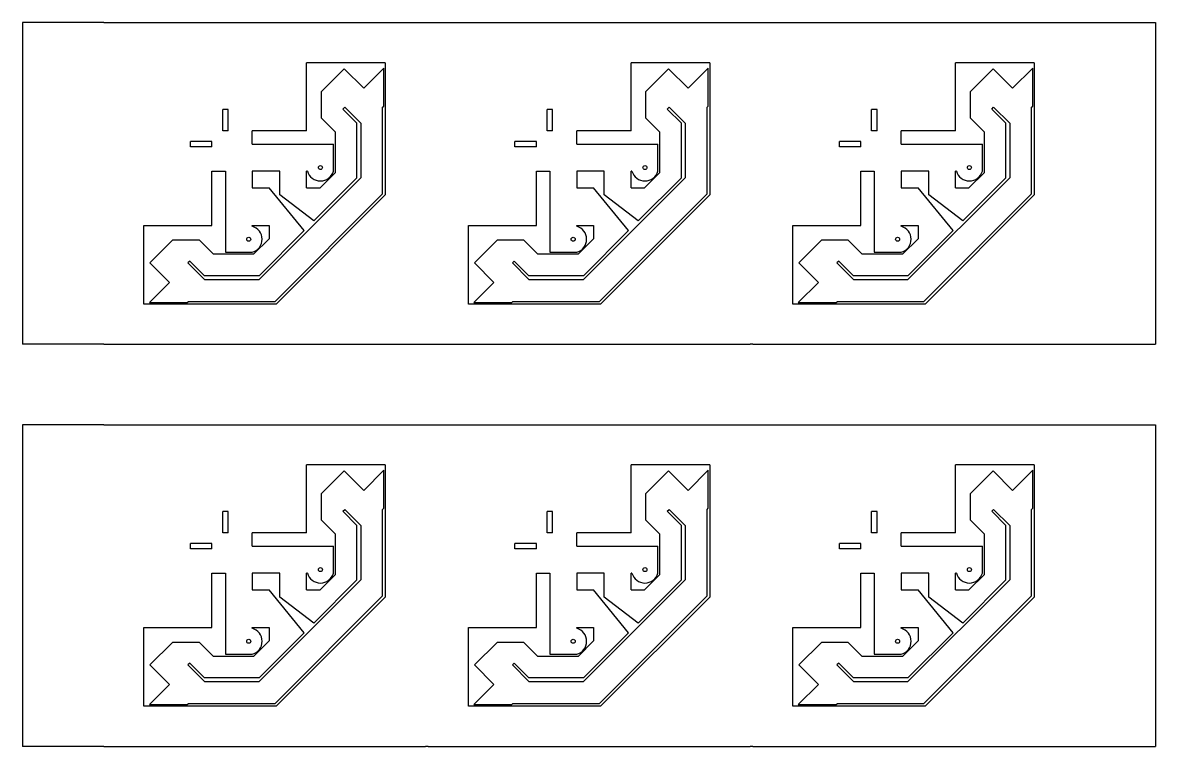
# Model space of a CAD drawing. Header units: millimetres. Extents: x 0 to 545, y 0 to 531.
# Drawn here: x 255.3 to 382.1, y 287.5 to 368.5 of the extents above; entities that cross this region are included whole.
import ezdxf

# ---------------------------------------------------------------- set-up
doc = ezdxf.new("R2010")
doc.units = ezdxf.units.MM
doc.layers.add('004_FINAL', color=1, linetype='Continuous')

msp = doc.modelspace()

# ---------------------------------------------------------------- linework, layer by layer
at = {"layer": '004_FINAL'}
for p, q in [((264.406, 368.517), (255.333, 368.517)), ((255.333, 368.517), (255.333, 332.517)), ((264.406, 368.517), (300.406, 368.517)), ((300.406, 368.517), (300.706, 368.517)), ((300.706, 368.517), (336.706, 368.517)), ((336.706, 368.517), (337.006, 368.517)), ((337.006, 368.517), (373.006, 368.517)), ((373.006, 368.517), (382.052, 368.517)), ((382.052, 368.517), (382.052, 332.517)), ((287.103, 356.41), (287.103, 364.017)), ((295.906, 364.017), (287.103, 364.017)), ((295.906, 364.017), (295.906, 349.228)), ((323.403, 356.41), (323.403, 364.017)), ((332.206, 364.017), (323.403, 364.017)), ((332.206, 364.017), (332.206, 349.228)), ((359.703, 356.41), (359.703, 364.017)), ((368.506, 364.017), (359.703, 364.017)), ((368.506, 364.017), (368.506, 349.228)), ((291.3, 363.35), (288.769, 360.819)), ((291.3, 363.35), (293.485, 361.165)), ((295.733, 363.413), (293.485, 361.165)), ((295.733, 359.171), (295.733, 363.413)), ((327.6, 363.35), (325.069, 360.819)), ((327.6, 363.35), (329.785, 361.165)), ((332.033, 363.413), (329.785, 361.165)), ((332.033, 359.171), (332.033, 363.413)), ((363.9, 363.35), (361.369, 360.819)), ((363.9, 363.35), (366.085, 361.165)), ((368.333, 363.413), (366.085, 361.165)), ((368.333, 359.171), (368.333, 363.413)), ((288.769, 357.819), (288.769, 360.819)), ((325.069, 357.819), (325.069, 360.819)), ((361.369, 357.819), (361.369, 360.819)), ((278.313, 358.81), (277.713, 358.81)), ((277.713, 356.41), (277.713, 358.81)), ((278.313, 356.41), (278.313, 358.81)), ((291.151, 358.831), (291.363, 359.043)), ((291.151, 358.831), (292.733, 357.249)), ((293.158, 357.249), (291.363, 359.043)), ((295.606, 359.043), (295.733, 359.171)), ((295.606, 349.353), (295.606, 359.043)), ((314.613, 358.81), (314.013, 358.81)), ((314.013, 356.41), (314.013, 358.81)), ((314.613, 356.41), (314.613, 358.81)), ((327.451, 358.831), (327.663, 359.043)), ((327.451, 358.831), (329.033, 357.249)), ((329.458, 357.249), (327.663, 359.043)), ((331.906, 359.043), (332.033, 359.171)), ((331.906, 349.353), (331.906, 359.043)), ((350.913, 358.81), (350.313, 358.81)), ((350.313, 356.41), (350.313, 358.81)), ((350.913, 356.41), (350.913, 358.81)), ((363.751, 358.831), (363.963, 359.043)), ((363.751, 358.831), (365.333, 357.249)), ((365.758, 357.249), (363.963, 359.043)), ((368.206, 359.043), (368.333, 359.171)), ((368.206, 349.353), (368.206, 359.043)), ((288.769, 357.819), (290.333, 356.255)), ((325.069, 357.819), (326.633, 356.255)), ((361.369, 357.819), (362.933, 356.255)), ((278.313, 356.41), (277.713, 356.41)), ((287.103, 356.41), (281.013, 356.41)), ((281.013, 354.91), (281.013, 356.41)), ((290.333, 351.751), (290.333, 356.255)), ((292.733, 351.147), (292.733, 357.249)), ((293.158, 357.249), (293.158, 351.147)), ((314.613, 356.41), (314.013, 356.41)), ((323.403, 356.41), (317.313, 356.41)), ((317.313, 354.91), (317.313, 356.41)), ((326.633, 351.751), (326.633, 356.255)), ((329.033, 351.147), (329.033, 357.249)), ((329.458, 357.249), (329.458, 351.147)), ((350.913, 356.41), (350.313, 356.41)), ((359.703, 356.41), (353.613, 356.41)), ((353.613, 354.91), (353.613, 356.41)), ((362.933, 351.751), (362.933, 356.255)), ((365.333, 351.147), (365.333, 357.249)), ((365.758, 357.249), (365.758, 351.147)), ((276.513, 355.21), (274.113, 355.21)), ((274.113, 354.61), (274.113, 355.21)), ((276.513, 354.61), (276.513, 355.21)), ((281.013, 354.91), (290.103, 354.91)), ((290.103, 351.91), (290.103, 354.91)), ((312.813, 355.21), (310.413, 355.21)), ((310.413, 354.61), (310.413, 355.21)), ((312.813, 354.61), (312.813, 355.21)), ((317.313, 354.91), (326.403, 354.91)), ((326.403, 351.91), (326.403, 354.91)), ((349.113, 355.21), (346.713, 355.21)), ((346.713, 354.61), (346.713, 355.21)), ((349.113, 354.61), (349.113, 355.21)), ((353.613, 354.91), (362.703, 354.91)), ((362.703, 351.91), (362.703, 354.91)), ((276.513, 354.61), (274.113, 354.61)), ((312.813, 354.61), (310.413, 354.61)), ((349.113, 354.61), (346.713, 354.61)), ((276.513, 345.82), (276.513, 351.91)), ((276.513, 351.91), (278.013, 351.91)), ((278.013, 351.91), (278.013, 342.82)), ((284.103, 351.91), (281.013, 351.91)), ((281.013, 351.91), (281.013, 350.02)), ((281.776, 339.765), (293.158, 351.147)), ((284.103, 349.232), (284.103, 351.91)), ((287.193, 351.91), (287.103, 351.91)), ((287.103, 350.02), (287.103, 351.91)), ((292.733, 351.147), (287.905, 346.319)), ((290.333, 351.751), (288.603, 350.02)), ((312.813, 345.82), (312.813, 351.91)), ((312.813, 351.91), (314.313, 351.91)), ((314.313, 351.91), (314.313, 342.82)), ((320.403, 351.91), (317.313, 351.91)), ((317.313, 351.91), (317.313, 350.02)), ((318.076, 339.765), (329.458, 351.147)), ((320.403, 349.232), (320.403, 351.91)), ((323.493, 351.91), (323.403, 351.91)), ((323.403, 350.02), (323.403, 351.91)), ((329.033, 351.147), (324.205, 346.319)), ((326.633, 351.751), (324.903, 350.02)), ((349.113, 345.82), (349.113, 351.91)), ((349.113, 351.91), (350.613, 351.91)), ((350.613, 351.91), (350.613, 342.82)), ((356.703, 351.91), (353.613, 351.91)), ((353.613, 351.91), (353.613, 350.02)), ((354.376, 339.765), (365.758, 351.147)), ((356.703, 349.232), (356.703, 351.91)), ((359.793, 351.91), (359.703, 351.91)), ((359.703, 350.02), (359.703, 351.91)), ((365.333, 351.147), (360.505, 346.319)), ((362.933, 351.751), (361.203, 350.02)), ((281.013, 350.02), (282.903, 350.02)), ((286.823, 345.237), (282.903, 350.02)), ((287.103, 350.02), (288.603, 350.02)), ((317.313, 350.02), (319.203, 350.02)), ((323.123, 345.237), (319.203, 350.02)), ((323.403, 350.02), (324.903, 350.02)), ((353.613, 350.02), (355.503, 350.02)), ((359.423, 345.237), (355.503, 350.02)), ((359.703, 350.02), (361.203, 350.02)), ((283.57, 337.317), (295.606, 349.353)), ((295.906, 349.228), (283.694, 337.017)), ((287.905, 346.319), (284.103, 349.232)), ((319.87, 337.317), (331.906, 349.353)), ((332.206, 349.228), (319.994, 337.017)), ((324.205, 346.319), (320.403, 349.232)), ((356.17, 337.317), (368.206, 349.353)), ((368.506, 349.228), (356.294, 337.017)), ((360.505, 346.319), (356.703, 349.232)), ((268.906, 337.017), (268.906, 345.82)), ((268.906, 345.82), (276.513, 345.82)), ((281.013, 345.73), (281.013, 345.82)), ((281.013, 345.82), (282.903, 345.82)), ((281.776, 340.19), (286.823, 345.237)), ((282.903, 345.82), (282.903, 344.32)), ((305.206, 337.017), (305.206, 345.82)), ((305.206, 345.82), (312.813, 345.82)), ((317.313, 345.73), (317.313, 345.82)), ((317.313, 345.82), (319.203, 345.82)), ((318.076, 340.19), (323.123, 345.237)), ((319.203, 345.82), (319.203, 344.32)), ((341.506, 337.017), (341.506, 345.82)), ((341.506, 345.82), (349.113, 345.82)), ((353.613, 345.73), (353.613, 345.82)), ((353.613, 345.82), (355.503, 345.82)), ((354.376, 340.19), (359.423, 345.237)), ((355.503, 345.82), (355.503, 344.32)), ((272.104, 344.154), (269.573, 341.623)), ((275.104, 344.154), (272.104, 344.154)), ((276.668, 342.59), (275.104, 344.154)), ((282.903, 344.32), (281.172, 342.59)), ((308.404, 344.154), (305.873, 341.623)), ((311.404, 344.154), (308.404, 344.154)), ((312.968, 342.59), (311.404, 344.154)), ((319.203, 344.32), (317.472, 342.59)), ((344.704, 344.154), (342.173, 341.623)), ((347.704, 344.154), (344.704, 344.154)), ((349.268, 342.59), (347.704, 344.154)), ((355.503, 344.32), (353.772, 342.59)), ((281.172, 342.59), (276.668, 342.59)), ((278.013, 342.82), (281.013, 342.82)), ((317.472, 342.59), (312.968, 342.59)), ((314.313, 342.82), (317.313, 342.82)), ((353.772, 342.59), (349.268, 342.59)), ((350.613, 342.82), (353.613, 342.82)), ((269.573, 341.623), (271.758, 339.438)), ((274.028, 341.835), (273.816, 341.623)), ((273.816, 341.623), (275.674, 339.765)), ((275.674, 340.19), (274.028, 341.835)), ((305.873, 341.623), (308.058, 339.438)), ((310.328, 341.835), (310.116, 341.623)), ((310.116, 341.623), (311.974, 339.765)), ((311.974, 340.19), (310.328, 341.835)), ((342.173, 341.623), (344.358, 339.438)), ((346.628, 341.835), (346.416, 341.623)), ((346.416, 341.623), (348.274, 339.765)), ((348.274, 340.19), (346.628, 341.835)), ((281.776, 340.19), (275.674, 340.19)), ((275.674, 339.765), (281.776, 339.765)), ((318.076, 340.19), (311.974, 340.19)), ((311.974, 339.765), (318.076, 339.765)), ((354.376, 340.19), (348.274, 340.19)), ((348.274, 339.765), (354.376, 339.765)), ((271.758, 339.438), (269.507, 337.187)), ((308.058, 339.438), (305.807, 337.187)), ((344.358, 339.438), (342.107, 337.187)), ((269.507, 337.187), (273.749, 337.187)), ((273.749, 337.187), (273.879, 337.317)), ((273.879, 337.317), (283.57, 337.317)), ((305.807, 337.187), (310.049, 337.187)), ((310.049, 337.187), (310.179, 337.317)), ((310.179, 337.317), (319.87, 337.317)), ((342.107, 337.187), (346.349, 337.187)), ((346.349, 337.187), (346.479, 337.317)), ((346.479, 337.317), (356.17, 337.317)), ((283.694, 337.017), (268.906, 337.017)), ((319.994, 337.017), (305.206, 337.017)), ((356.294, 337.017), (341.506, 337.017)), ((264.406, 332.517), (255.333, 332.517)), ((264.406, 332.517), (300.406, 332.517)), ((300.406, 332.517), (300.706, 332.517)), ((300.706, 332.517), (336.706, 332.517)), ((337.006, 332.517), (336.706, 332.517)), ((337.006, 332.517), (373.006, 332.517)), ((373.006, 332.517), (382.052, 332.517)), ((264.406, 323.517), (255.333, 323.517)), ((255.333, 323.517), (255.333, 287.517)), ((264.406, 323.517), (300.406, 323.517)), ((300.406, 323.517), (300.706, 323.517)), ((300.706, 323.517), (336.706, 323.517)), ((336.706, 323.517), (337.006, 323.517)), ((337.006, 323.517), (373.006, 323.517)), ((373.006, 323.517), (382.052, 323.517)), ((382.052, 323.517), (382.052, 287.517)), ((287.103, 311.41), (287.103, 319.017)), ((295.906, 319.017), (287.103, 319.017)), ((291.3, 318.35), (288.769, 315.819)), ((291.3, 318.35), (293.485, 316.165)), ((295.733, 318.413), (293.485, 316.165)), ((295.733, 314.171), (295.733, 318.413)), ((295.906, 319.017), (295.906, 304.228)), ((323.403, 311.41), (323.403, 319.017)), ((332.206, 319.017), (323.403, 319.017)), ((327.6, 318.35), (325.069, 315.819)), ((327.6, 318.35), (329.785, 316.165)), ((332.033, 318.413), (329.785, 316.165)), ((332.033, 314.171), (332.033, 318.413)), ((332.206, 319.017), (332.206, 304.228)), ((359.703, 311.41), (359.703, 319.017)), ((368.506, 319.017), (359.703, 319.017)), ((363.9, 318.35), (361.369, 315.819)), ((363.9, 318.35), (366.085, 316.165)), ((368.333, 318.413), (366.085, 316.165)), ((368.333, 314.171), (368.333, 318.413)), ((368.506, 319.017), (368.506, 304.228)), ((288.769, 312.819), (288.769, 315.819)), ((325.069, 312.819), (325.069, 315.819)), ((361.369, 312.819), (361.369, 315.819)), ((278.313, 313.81), (277.713, 313.81)), ((277.713, 311.41), (277.713, 313.81)), ((278.313, 311.41), (278.313, 313.81)), ((291.151, 313.831), (291.363, 314.043)), ((291.151, 313.831), (292.733, 312.249)), ((293.158, 312.249), (291.363, 314.043)), ((295.606, 314.043), (295.733, 314.171)), ((295.606, 304.353), (295.606, 314.043)), ((314.613, 313.81), (314.013, 313.81)), ((314.013, 311.41), (314.013, 313.81)), ((314.613, 311.41), (314.613, 313.81)), ((327.451, 313.831), (327.663, 314.043)), ((327.451, 313.831), (329.033, 312.249)), ((329.458, 312.249), (327.663, 314.043)), ((331.906, 314.043), (332.033, 314.171)), ((331.906, 304.353), (331.906, 314.043)), ((350.913, 313.81), (350.313, 313.81)), ((350.313, 311.41), (350.313, 313.81)), ((350.913, 311.41), (350.913, 313.81)), ((363.751, 313.831), (363.963, 314.043)), ((363.751, 313.831), (365.333, 312.249)), ((365.758, 312.249), (363.963, 314.043)), ((368.206, 314.043), (368.333, 314.171)), ((368.206, 304.353), (368.206, 314.043)), ((288.769, 312.819), (290.333, 311.255)), ((292.733, 306.147), (292.733, 312.249)), ((293.158, 312.249), (293.158, 306.147)), ((325.069, 312.819), (326.633, 311.255)), ((329.033, 306.147), (329.033, 312.249)), ((329.458, 312.249), (329.458, 306.147)), ((361.369, 312.819), (362.933, 311.255)), ((365.333, 306.147), (365.333, 312.249)), ((365.758, 312.249), (365.758, 306.147)), ((278.313, 311.41), (277.713, 311.41)), ((287.103, 311.41), (281.013, 311.41)), ((281.013, 309.91), (281.013, 311.41)), ((290.333, 306.751), (290.333, 311.255)), ((314.613, 311.41), (314.013, 311.41)), ((323.403, 311.41), (317.313, 311.41)), ((317.313, 309.91), (317.313, 311.41)), ((326.633, 306.751), (326.633, 311.255)), ((350.913, 311.41), (350.313, 311.41)), ((359.703, 311.41), (353.613, 311.41)), ((353.613, 309.91), (353.613, 311.41)), ((362.933, 306.751), (362.933, 311.255)), ((276.513, 310.21), (274.113, 310.21)), ((274.113, 309.61), (274.113, 310.21)), ((276.513, 309.61), (274.113, 309.61)), ((276.513, 309.61), (276.513, 310.21)), ((281.013, 309.91), (290.103, 309.91)), ((290.103, 306.91), (290.103, 309.91)), ((312.813, 310.21), (310.413, 310.21)), ((310.413, 309.61), (310.413, 310.21)), ((312.813, 309.61), (310.413, 309.61)), ((312.813, 309.61), (312.813, 310.21)), ((317.313, 309.91), (326.403, 309.91)), ((326.403, 306.91), (326.403, 309.91)), ((349.113, 310.21), (346.713, 310.21)), ((346.713, 309.61), (346.713, 310.21)), ((349.113, 309.61), (346.713, 309.61)), ((349.113, 309.61), (349.113, 310.21)), ((353.613, 309.91), (362.703, 309.91)), ((362.703, 306.91), (362.703, 309.91)), ((276.513, 300.82), (276.513, 306.91)), ((276.513, 306.91), (278.013, 306.91)), ((278.013, 306.91), (278.013, 297.82)), ((284.103, 306.91), (281.013, 306.91)), ((281.013, 306.91), (281.013, 305.02)), ((284.103, 304.232), (284.103, 306.91)), ((287.193, 306.91), (287.103, 306.91)), ((287.103, 305.02), (287.103, 306.91)), ((290.333, 306.751), (288.603, 305.02)), ((312.813, 300.82), (312.813, 306.91)), ((312.813, 306.91), (314.313, 306.91)), ((314.313, 306.91), (314.313, 297.82)), ((320.403, 306.91), (317.313, 306.91)), ((317.313, 306.91), (317.313, 305.02)), ((320.403, 304.232), (320.403, 306.91)), ((323.493, 306.91), (323.403, 306.91)), ((323.403, 305.02), (323.403, 306.91)), ((326.633, 306.751), (324.903, 305.02)), ((349.113, 300.82), (349.113, 306.91)), ((349.113, 306.91), (350.613, 306.91)), ((350.613, 306.91), (350.613, 297.82)), ((356.703, 306.91), (353.613, 306.91)), ((353.613, 306.91), (353.613, 305.02)), ((356.703, 304.232), (356.703, 306.91)), ((359.793, 306.91), (359.703, 306.91)), ((359.703, 305.02), (359.703, 306.91)), ((362.933, 306.751), (361.203, 305.02)), ((281.776, 294.765), (293.158, 306.147)), ((292.733, 306.147), (287.905, 301.319)), ((318.076, 294.765), (329.458, 306.147)), ((329.033, 306.147), (324.205, 301.319)), ((354.376, 294.765), (365.758, 306.147)), ((365.333, 306.147), (360.505, 301.319)), ((281.013, 305.02), (282.903, 305.02)), ((286.823, 300.237), (282.903, 305.02)), ((283.57, 292.317), (295.606, 304.353)), ((295.906, 304.228), (283.694, 292.017)), ((287.905, 301.319), (284.103, 304.232)), ((287.103, 305.02), (288.603, 305.02)), ((317.313, 305.02), (319.203, 305.02)), ((323.123, 300.237), (319.203, 305.02)), ((319.87, 292.317), (331.906, 304.353)), ((332.206, 304.228), (319.994, 292.017)), ((324.205, 301.319), (320.403, 304.232)), ((323.403, 305.02), (324.903, 305.02)), ((353.613, 305.02), (355.503, 305.02)), ((359.423, 300.237), (355.503, 305.02)), ((356.17, 292.317), (368.206, 304.353)), ((368.506, 304.228), (356.294, 292.017)), ((360.505, 301.319), (356.703, 304.232)), ((359.703, 305.02), (361.203, 305.02)), ((268.906, 292.017), (268.906, 300.82)), ((268.906, 300.82), (276.513, 300.82)), ((281.013, 300.73), (281.013, 300.82)), ((281.013, 300.82), (282.903, 300.82)), ((282.903, 300.82), (282.903, 299.32)), ((305.206, 292.017), (305.206, 300.82)), ((305.206, 300.82), (312.813, 300.82)), ((317.313, 300.73), (317.313, 300.82)), ((317.313, 300.82), (319.203, 300.82)), ((319.203, 300.82), (319.203, 299.32)), ((341.506, 292.017), (341.506, 300.82)), ((341.506, 300.82), (349.113, 300.82)), ((353.613, 300.73), (353.613, 300.82)), ((353.613, 300.82), (355.503, 300.82)), ((355.503, 300.82), (355.503, 299.32)), ((272.104, 299.154), (269.573, 296.623)), ((275.104, 299.154), (272.104, 299.154)), ((276.668, 297.59), (275.104, 299.154)), ((282.903, 299.32), (281.172, 297.59)), ((281.776, 295.19), (286.823, 300.237)), ((308.404, 299.154), (305.873, 296.623)), ((311.404, 299.154), (308.404, 299.154)), ((312.968, 297.59), (311.404, 299.154)), ((319.203, 299.32), (317.472, 297.59)), ((318.076, 295.19), (323.123, 300.237)), ((344.704, 299.154), (342.173, 296.623)), ((347.704, 299.154), (344.704, 299.154)), ((349.268, 297.59), (347.704, 299.154)), ((355.503, 299.32), (353.772, 297.59)), ((354.376, 295.19), (359.423, 300.237)), ((278.013, 297.82), (281.013, 297.82)), ((314.313, 297.82), (317.313, 297.82)), ((350.613, 297.82), (353.613, 297.82)), ((269.573, 296.623), (271.758, 294.438)), ((274.028, 296.835), (273.816, 296.623)), ((273.816, 296.623), (275.674, 294.765)), ((275.674, 295.19), (274.028, 296.835)), ((281.172, 297.59), (276.668, 297.59)), ((305.873, 296.623), (308.058, 294.438)), ((310.328, 296.835), (310.116, 296.623)), ((310.116, 296.623), (311.974, 294.765)), ((311.974, 295.19), (310.328, 296.835)), ((317.472, 297.59), (312.968, 297.59)), ((342.173, 296.623), (344.358, 294.438)), ((346.628, 296.835), (346.416, 296.623)), ((346.416, 296.623), (348.274, 294.765)), ((348.274, 295.19), (346.628, 296.835)), ((353.772, 297.59), (349.268, 297.59)), ((271.758, 294.438), (269.507, 292.187)), ((281.776, 295.19), (275.674, 295.19)), ((275.674, 294.765), (281.776, 294.765)), ((308.058, 294.438), (305.807, 292.187)), ((318.076, 295.19), (311.974, 295.19)), ((311.974, 294.765), (318.076, 294.765)), ((344.358, 294.438), (342.107, 292.187)), ((354.376, 295.19), (348.274, 295.19)), ((348.274, 294.765), (354.376, 294.765)), ((283.694, 292.017), (268.906, 292.017)), ((269.507, 292.187), (273.749, 292.187)), ((273.749, 292.187), (273.879, 292.317)), ((273.879, 292.317), (283.57, 292.317)), ((319.994, 292.017), (305.206, 292.017)), ((305.807, 292.187), (310.049, 292.187)), ((310.049, 292.187), (310.179, 292.317)), ((310.179, 292.317), (319.87, 292.317)), ((356.294, 292.017), (341.506, 292.017)), ((342.107, 292.187), (346.349, 292.187)), ((346.349, 292.187), (346.479, 292.317)), ((346.479, 292.317), (356.17, 292.317)), ((264.406, 287.517), (255.333, 287.517)), ((264.406, 287.517), (300.406, 287.517)), ((300.706, 287.517), (300.406, 287.517)), ((300.706, 287.517), (336.706, 287.517)), ((337.006, 287.517), (336.706, 287.517)), ((337.006, 287.517), (373.006, 287.517)), ((373.006, 287.517), (382.052, 287.517))]:
    msp.add_line(p, q, dxfattribs=at)
for centre in [(288.648, 352.3), (324.948, 352.3), (361.248, 352.3), (280.623, 344.275), (316.923, 344.275), (353.223, 344.275), (288.648, 307.3), (324.948, 307.3), (361.248, 307.3), (280.623, 299.275), (316.923, 299.275), (353.223, 299.275)]:
    msp.add_circle(centre, 0.225, dxfattribs=at)
for centre, start, end in [((288.648, 352.3), 195, 345), ((324.948, 352.3), 195, 345), ((361.248, 352.3), 195, 345), ((280.623, 344.275), 285, 75), ((316.923, 344.275), 285, 75), ((353.223, 344.275), 285, 75), ((288.648, 307.3), 195, 345), ((324.948, 307.3), 195, 345), ((361.248, 307.3), 195, 345), ((280.623, 299.275), 285, 75), ((316.923, 299.275), 285, 75), ((353.223, 299.275), 285, 75)]:
    msp.add_arc(centre, 1.506, start, end, dxfattribs=at)

doc.saveas('drawing.dxf')
